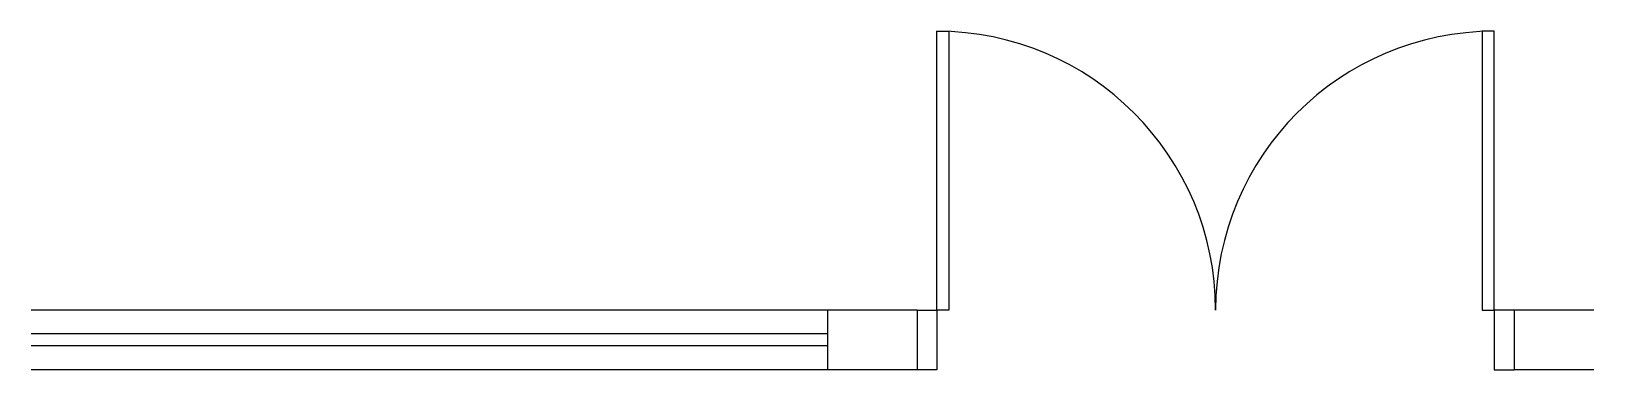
# Model space of a CAD drawing. Header units: millimetres. Extents: x 4595 to 4915, y 2085 to 2243.
# Drawn here: x 4835.803 to 4839.728, y 2164.27 to 2165.12 of the extents above; entities that cross this region are included whole.
import ezdxf

# ---------------------------------------------------------------- set-up
doc = ezdxf.new("R2010")
doc.units = ezdxf.units.MM
doc.header["$LTSCALE"] = 0.8
doc.layers.add('parede', color=2, linetype='Continuous')

msp = doc.modelspace()

# ---------------------------------------------------------------- linework, layer by layer
at = {"layer": 'parede', "color": 253}
for p, q in [((4838.0783, 2164.42), (4838.0783, 2165.12)), ((4838.0783, 2165.12), (4838.1083, 2165.12)), ((4838.1083, 2165.12), (4838.1083, 2164.42)), ((4839.4783, 2165.12), (4839.4483, 2165.12)), ((4839.4483, 2165.12), (4839.4483, 2164.42)), ((4839.4783, 2164.42), (4839.4783, 2165.12)), ((4837.8031, 2164.42), (4835.8031, 2164.42)), ((4838.0283, 2164.42), (4837.8031, 2164.42)), ((4837.8031, 2164.42), (4837.8031, 2164.27)), ((4838.0283, 2164.42), (4838.0283, 2164.27)), ((4838.0283, 2164.42), (4838.0783, 2164.42)), ((4838.0783, 2164.42), (4838.0783, 2164.27)), ((4838.1083, 2164.42), (4838.0783, 2164.42)), ((4839.4483, 2164.42), (4839.4783, 2164.42)), ((4839.5283, 2164.42), (4839.4783, 2164.42)), ((4839.4783, 2164.42), (4839.4783, 2164.27)), ((4839.7283, 2164.42), (4839.5283, 2164.42)), ((4839.5283, 2164.42), (4839.5283, 2164.27)), ((4837.8031, 2164.36), (4835.8031, 2164.36)), ((4837.8031, 2164.33), (4835.8031, 2164.33)), ((4837.8031, 2164.27), (4835.8031, 2164.27)), ((4838.0283, 2164.27), (4837.8031, 2164.27)), ((4838.0783, 2164.27), (4838.0283, 2164.27)), ((4839.4783, 2164.27), (4839.5283, 2164.27)), ((4839.7283, 2164.27), (4839.5283, 2164.27))]:
    msp.add_line(p, q, dxfattribs=at)
for centre, start, end in [((4838.0783, 2164.42), 0, 90), ((4839.4783, 2164.42), 90, 180)]:
    msp.add_arc(centre, 0.7, start, end, dxfattribs=at)

doc.saveas('drawing.dxf')
